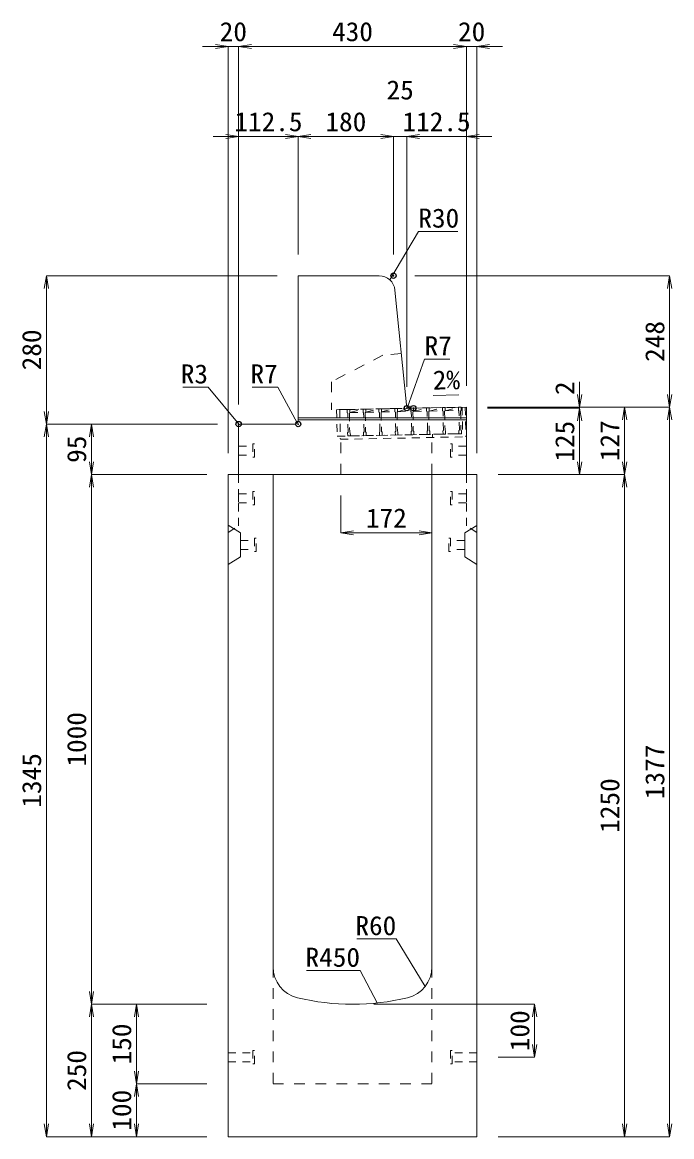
# Model space of a CAD drawing. Units: millimetres at full size; some dimension numbers follow another scale. Extents: x -18734 to 51600, y -18820 to 17820.
# Drawn here: x 19776 to 21003, y 3850 to 5953 of the extents above; entities that cross this region are included whole.
import ezdxf
from ezdxf.enums import TextEntityAlignment as Align

# ---------------------------------------------------------------- set-up
doc = ezdxf.new("R2010")
doc.units = ezdxf.units.MM
doc.header["$LTSCALE"] = 20
doc.header["$PDMODE"] = 32
doc.header["$PDSIZE"] = 10
doc.linetypes.add('USER1', pattern=[2, 1, -1])
doc.linetypes.add('USER2', pattern=[1.35, 0.75, -0.6])
for name, color, linetype, lineweight in [('インサート', 3, 'USER2', 9), ('グレーチング', 7, 'USER2', 5), ('受枠', 3, 'USER2', 9), ('寸法線', 7, 'Continuous', 13), ('引出線', 4, 'Continuous', 13), ('本体', 2, 'Continuous', 13), ('目地', 132, 'Continuous', 5)]:
    doc.layers.add(name, color=color, linetype=linetype, lineweight=lineweight)
doc.layers.add('作業エリア', color=11, linetype='Continuous')
doc.styles.add('ＭＳ 明朝', font='')
doc.styles.get('ＭＳ 明朝').set_extended_font_data('MS Mincho')

# ---------------------------------------------------------------- blocks, each defined once
blk = doc.blocks.new('open_arrow')
at = {"color": 0, "linetype": 'Continuous', "lineweight": -2}
blk.add_lwpolyline([(7.5, 1.25), (0, 0), (7.5, -1.25)], dxfattribs=at)

msp = doc.modelspace()

# ---------------------------------------------------------------- linework, layer by layer
at = {"layer": 'インサート'}
for p, q in [((20185, 5153.5), (20212, 5153.5)), ((20185, 5153.5), (20185, 5136.5)), ((20215, 5157.5), (20212, 5157.5)), ((20212, 5157.5), (20212, 5132.5)), ((20215, 5132.5), (20215, 5157.5)), ((20585, 5157.5), (20588, 5157.5)), ((20585, 5132.5), (20585, 5157.5)), ((20588, 5157.5), (20588, 5132.5)), ((20615, 5153.5), (20588, 5153.5)), ((20615, 5153.5), (20615, 5136.5)), ((20185, 5136.5), (20212, 5136.5)), ((20212, 5132.5), (20215, 5132.5)), ((20588, 5132.5), (20585, 5132.5)), ((20615, 5136.5), (20588, 5136.5)), ((20185, 5063.5), (20212, 5063.5)), ((20185, 5063.5), (20185, 5046.5)), ((20215, 5067.5), (20212, 5067.5)), ((20212, 5067.5), (20212, 5042.5)), ((20215, 5042.5), (20215, 5067.5)), ((20585, 5067.5), (20588, 5067.5)), ((20585, 5042.5), (20585, 5067.5)), ((20588, 5067.5), (20588, 5042.5)), ((20615, 5063.5), (20588, 5063.5)), ((20615, 5063.5), (20615, 5046.5)), ((20185, 5046.5), (20212, 5046.5)), ((20212, 5042.5), (20215, 5042.5)), ((20588, 5042.5), (20585, 5042.5)), ((20615, 5046.5), (20588, 5046.5)), ((20188.2, 4975.5), (20215.2, 4975.5)), ((20188.2, 4975.5), (20188.2, 4958.5)), ((20218.2, 4979.5), (20215.2, 4979.5)), ((20215.2, 4979.5), (20215.2, 4954.5)), ((20218.2, 4954.5), (20218.2, 4979.5)), ((20581.8, 4979.5), (20584.8, 4979.5)), ((20581.8, 4954.5), (20581.8, 4979.5)), ((20584.8, 4979.5), (20584.8, 4954.5)), ((20611.8, 4975.5), (20584.8, 4975.5)), ((20611.8, 4975.5), (20611.8, 4958.5)), ((20188.2, 4958.5), (20215.2, 4958.5)), ((20215.2, 4954.5), (20218.2, 4954.5)), ((20584.8, 4954.5), (20581.8, 4954.5)), ((20611.8, 4958.5), (20584.8, 4958.5)), ((20165, 4008.5), (20212, 4008.5)), ((20165, 4008.5), (20165, 3991.5)), ((20215, 4012.5), (20212, 4012.5)), ((20212, 4012.5), (20212, 3987.5)), ((20215, 3987.5), (20215, 4012.5)), ((20588, 4012.5), (20585, 4012.5)), ((20585, 4012.5), (20585, 3987.5)), ((20588, 3987.5), (20588, 4012.5)), ((20635, 4008.5), (20588, 4008.5)), ((20635, 3991.5), (20635, 4008.5)), ((20165, 3991.5), (20212, 3991.5)), ((20212, 3987.5), (20215, 3987.5)), ((20585, 3987.5), (20588, 3987.5)), ((20635, 3991.5), (20588, 3991.5))]:
    msp.add_line(p, q, dxfattribs=at)
at = {"layer": 'グレーチング'}
for p, q in [((20389.92, 5222.5), (20604.88, 5226.8)), ((20395.04, 5216.6), (20419.92, 5223.1)), ((20395.04, 5216.6), (20420.04, 5217.1)), ((20425.04, 5217.2), (20449.91, 5223.7)), ((20425.04, 5217.2), (20450.03, 5217.7)), ((20455.03, 5217.8), (20479.91, 5224.3)), ((20455.03, 5217.8), (20480.03, 5218.3)), ((20485.03, 5218.4), (20509.9, 5224.9)), ((20485.03, 5218.4), (20510.02, 5218.9)), ((20515.02, 5219), (20539.89, 5225.5)), ((20515.02, 5219), (20540.01, 5219.5)), ((20545.01, 5219.6), (20569.89, 5226.1)), ((20545.01, 5219.6), (20570.01, 5220.1)), ((20575.01, 5220.2), (20599.88, 5226.7)), ((20575.01, 5220.2), (20600, 5220.7)), ((20390.92, 5172.51), (20605.88, 5176.81))]:
    msp.add_line(p, q, dxfattribs=at)
for points in [[(20389.92, 5222.5), (20394.92, 5222.6), (20395.04, 5216.6), (20394.06, 5215.58), (20394.78, 5179.59), (20395.8, 5178.61), (20395.92, 5172.61), (20390.92, 5172.51), (20390.8, 5178.51), (20391.78, 5179.53), (20391.06, 5215.52), (20390.04, 5216.5)], [(20419.92, 5223.1), (20424.92, 5223.2), (20425.04, 5217.2), (20424.06, 5216.18), (20424.78, 5180.19), (20425.8, 5179.21), (20425.92, 5173.21), (20420.92, 5173.11), (20420.8, 5179.11), (20421.78, 5180.13), (20421.06, 5216.12), (20420.04, 5217.1)], [(20449.91, 5223.7), (20454.91, 5223.8), (20455.03, 5217.8), (20454.05, 5216.78), (20454.77, 5180.79), (20455.79, 5179.81), (20455.91, 5173.81), (20450.91, 5173.71), (20450.79, 5179.71), (20451.77, 5180.73), (20451.05, 5216.72), (20450.03, 5217.7)], [(20479.91, 5224.3), (20484.91, 5224.4), (20485.03, 5218.4), (20484.05, 5217.38), (20484.77, 5181.39), (20485.79, 5180.41), (20485.91, 5174.41), (20480.91, 5174.31), (20480.79, 5180.31), (20481.77, 5181.33), (20481.05, 5217.32), (20480.03, 5218.3)], [(20509.9, 5224.9), (20514.9, 5225), (20515.02, 5219), (20514.04, 5217.98), (20514.76, 5181.99), (20515.78, 5181.01), (20515.9, 5175.01), (20510.9, 5174.91), (20510.78, 5180.91), (20511.76, 5181.93), (20511.04, 5217.92), (20510.02, 5218.9)], [(20539.89, 5225.5), (20544.89, 5225.6), (20545.01, 5219.6), (20544.03, 5218.58), (20544.75, 5182.59), (20545.77, 5181.61), (20545.89, 5175.61), (20540.89, 5175.51), (20540.77, 5181.51), (20541.75, 5182.53), (20541.03, 5218.52), (20540.01, 5219.5)], [(20569.89, 5226.1), (20574.89, 5226.2), (20575.01, 5220.2), (20574.03, 5219.18), (20574.75, 5183.19), (20575.77, 5182.21), (20575.89, 5176.21), (20570.89, 5176.11), (20570.77, 5182.11), (20571.75, 5183.13), (20571.03, 5219.12), (20570.01, 5220.1)], [(20599.88, 5226.7), (20604.88, 5226.8), (20605, 5220.8), (20604.02, 5219.78), (20604.74, 5183.79), (20605.76, 5182.81), (20605.88, 5176.81), (20600.88, 5176.71), (20600.76, 5182.71), (20601.74, 5183.73), (20601.02, 5219.72), (20600, 5220.7)]]:
    msp.add_lwpolyline(points, close=True, dxfattribs=at)
at = {"layer": '作業エリア'}
for p in [(20477.5, 5475), (20502.5, 5225), (20515, 5225), (20185, 5195), (20297.5, 5195)]:
    msp.add_point(p, dxfattribs=at)
at = {"layer": '受枠'}
for p, q in [((20369.93, 5222.1), (20612.88, 5226.96)), ((20369.93, 5222.1), (20370.93, 5172.11)), ((20375.93, 5222.22), (20377.05, 5166.23)), ((20606.88, 5226.84), (20607.88, 5176.85)), ((20612.88, 5226.96), (20614, 5170.97)), ((20370.93, 5172.11), (20607.88, 5176.85)), ((20550.89, 5175.71), (20551.01, 5169.71)), ((20377.05, 5166.23), (20614, 5170.97))]:
    msp.add_line(p, q, dxfattribs=at)
at = {"layer": '寸法線'}
for p, q in [((20233, 5907.69), (20117, 5907.69)), ((20165, 5140), (20165, 5907.69)), ((20185, 5907.69), (20615, 5907.69)), ((20185, 5232), (20185, 5907.69)), ((20185, 5232), (20185, 5907.69)), ((20567, 5907.69), (20683, 5907.69)), ((20615, 5267), (20615, 5907.69)), ((20615, 5267), (20615, 5907.69)), ((20635, 5140), (20635, 5907.69)), ((20137, 5737.69), (20297.5, 5737.69)), ((20185, 5232), (20185, 5737.69)), ((20297.5, 5737.69), (20477.5, 5737.69)), ((20297.5, 5515), (20297.5, 5737.69)), ((20297.5, 5515), (20297.5, 5737.69)), ((20429.5, 5737.69), (20550.5, 5737.69)), ((20477.5, 5515), (20477.5, 5737.69)), ((20477.5, 5515), (20477.5, 5737.69)), ((20502.5, 5265), (20502.5, 5737.69)), ((20502.5, 5737.69), (20663, 5737.69)), ((20502.5, 5265), (20502.5, 5737.69)), ((20615, 5267), (20615, 5737.69)), ((19822.06, 5195), (19822.06, 5475)), ((20257.5, 5475), (19822.06, 5475)), ((20517.5, 5475), (20998.78, 5475)), ((20998.78, 5227), (20998.78, 5475)), ((20828.78, 5177), (20828.78, 5275)), ((20655, 5227), (20998.78, 5227)), ((20655, 5227), (20913.78, 5227)), ((20655, 5227), (20828.78, 5227)), ((20655, 5227), (20998.78, 5227)), ((20655, 5225), (20828.78, 5225)), ((20655, 5225), (20828.78, 5225)), ((20828.78, 5100), (20828.78, 5225)), ((20913.78, 5100), (20913.78, 5227)), ((20998.78, 5227), (20998.78, 3850)), ((19822.06, 3850), (19822.06, 5195)), ((20145, 5195), (19822.06, 5195)), ((20145, 5195), (19822.06, 5195)), ((19907.06, 5100), (19907.06, 5195)), ((20145, 5195), (19907.06, 5195)), ((19907.06, 5100), (19907.06, 4100)), ((20125, 5100), (19907.06, 5100)), ((20125, 5100), (19907.06, 5100)), ((20675, 5100), (20913.78, 5100)), ((20675, 5100), (20913.78, 5100)), ((20675, 5100), (20828.78, 5100)), ((20913.78, 5100), (20913.78, 3850)), ((20378, 5060), (20378, 4989.77)), ((20378, 4989.77), (20550, 4989.77)), ((20125, 4100), (19907.06, 4100)), ((19907.06, 3850), (19907.06, 4100)), ((20125, 4100), (19907.06, 4100)), ((19992.06, 4100), (19992.06, 3950)), ((20125, 4100), (19992.06, 4100)), ((20440, 4100), (20743.78, 4100)), ((20743.78, 4100), (20743.78, 4000)), ((20675, 4000), (20743.78, 4000)), ((20125, 3950), (19992.06, 3950)), ((19992.06, 3950), (19992.06, 3850)), ((20125, 3950), (19992.06, 3950)), ((20125, 3850), (19822.06, 3850)), ((20125, 3850), (19907.06, 3850)), ((20125, 3850), (19992.06, 3850)), ((20675, 3850), (20913.78, 3850)), ((20675, 3850), (20998.78, 3850))]:
    msp.add_line(p, q, dxfattribs=at)
at = {"layer": '引出線'}
for points in [[(20470.48, 5467.24), (20524.33, 5558.64), (20599, 5558.64)], [(20504.14, 5226.81), (20536.08, 5317.58), (20584.01, 5317.58)], [(20185.88, 5194.12), (20127.15, 5264.49), (20079.43, 5264.49)], [(20295.45, 5197.05), (20258.75, 5264.49), (20210.82, 5264.49)], [(20552.12, 5249.12), (20600.83, 5250.1), (20552.08, 5249.12)], [(20537.07, 4133.32), (20482.66, 4223.21), (20407.98, 4223.21)], [(20446.44, 4102.4), (20414.22, 4163.55), (20313.21, 4163.55)]]:
    msp.add_lwpolyline(points, dxfattribs=at)
at = {"layer": '本体'}
for p, q in [((20297.5, 5475), (20297.5, 5202)), ((20297.5, 5475), (20450.35, 5475)), ((20480.2, 5447.99), (20501.87, 5231.3)), ((20515, 5225), (20508.83, 5225)), ((20615, 5227), (20515, 5225)), ((20615, 5227), (20615, 5100)), ((20185, 5192), (20185, 5100)), ((20290.5, 5195), (20188, 5195)), ((20165, 5100), (20165, 3850)), ((20165, 5100), (20250, 5100)), ((20185, 5100), (20615, 5100)), ((20250, 5100), (20250, 4170.53)), ((20550, 5100), (20635, 5100)), ((20550, 5100), (20550, 4170.53)), ((20635, 5100), (20635, 3850)), ((20165, 3850), (20635, 3850))]:
    msp.add_line(p, q, dxfattribs=at)
at = {"layer": '本体', "linetype": 'USER1'}
for p, q in [((20457.5, 5325), (20360.5, 5275)), ((20492.2, 5328), (20457.5, 5325)), ((20360.5, 5275), (20360.5, 5221.91)), ((20515, 5225), (20360.5, 5221.91)), ((20550, 5100), (20550, 5175.69)), ((20378, 5100), (20378, 5172.25))]:
    msp.add_line(p, q, dxfattribs=at)
at = {"layer": '本体', "linetype": 'USER2', "lineweight": 9}
for p, q in [((20185, 5003), (20185, 5100)), ((20615, 5003), (20615, 5100)), ((20165, 4990.5), (20185, 5003)), ((20635, 4990.5), (20615, 5003))]:
    msp.add_line(p, q, dxfattribs=at)
at = {"layer": '本体', "lineweight": 9}
for p, q in [((20165, 5004), (20188.2, 4989.5)), ((20188.2, 4989.5), (20188.2, 4944.5)), ((20634.58, 5003.74), (20611.8, 4989.5)), ((20611.8, 4989.5), (20611.8, 4944.5)), ((20188.2, 4944.5), (20165, 4930)), ((20611.8, 4944.5), (20635, 4930))]:
    msp.add_line(p, q, dxfattribs=at)
at = {"layer": '本体', "linetype": 'USER1', "lineweight": 15}
for p, q in [((20250, 4170.53), (20250, 3950)), ((20550, 4170.53), (20550, 3950)), ((20250, 3950), (20550, 3950))]:
    msp.add_line(p, q, dxfattribs=at)
at = {"layer": '本体'}
for centre, radius, start, end in [((20450.35, 5445), 30, 5.71059, 90), ((20508.83, 5232), 7, 185.71059, 270), ((20290.5, 5202), 7, 270, 0), ((20188, 5192), 3, 90, 180), ((20310, 4170.53), 60, 180, 256.65764), ((20490, 4170.53), 60, 283.34236, 0), ((20400, 4550), 450, 256.65764, 283.34236)]:
    msp.add_arc(centre, radius, start, end, dxfattribs=at)
at = {"layer": '目地'}
for p, q in [((20615, 5207), (20297.5, 5207)), ((20615, 5203), (20297.5, 5203))]:
    msp.add_line(p, q, dxfattribs=at)

# ---------------------------------------------------------------- block references
at = {"layer": '寸法線', "xscale": 3.2, "yscale": 3.2}
for p, rotation in [((20165, 5907.69), 180), ((20615, 5907.69), 180), ((20615, 5907.69), 180), ((20185, 5737.69), 180), ((20297.5, 5737.69), 180), ((20477.5, 5737.69), 180), ((20477.5, 5737.69), 180), ((19822.06, 5475), 270), ((20998.78, 5475), 270), ((20828.78, 5227), 90), ((20998.78, 5227), 90), ((19822.06, 5195), 90), ((20828.78, 5225), 270), ((20828.78, 5225), 270), ((20913.78, 5227), 270), ((20998.78, 5227), 270), ((19822.06, 5195), 270), ((19907.06, 5195), 270), ((19907.06, 5100), 90), ((20828.78, 5100), 90), ((20913.78, 5100), 90), ((19907.06, 5100), 270), ((20913.78, 5100), 270), ((20550, 4989.77), 180), ((19907.06, 4100), 90), ((19907.06, 4100), 270), ((19992.06, 4100), 270), ((20743.78, 4100), 270), ((20743.78, 4000), 90), ((19992.06, 3950), 90), ((19992.06, 3950), 270), ((19822.06, 3850), 90), ((19907.06, 3850), 90), ((19992.06, 3850), 90), ((20913.78, 3850), 90), ((20998.78, 3850), 90)]:
    msp.add_blockref('open_arrow', p, dxfattribs=dict(at, rotation=rotation))
for p in [(20185, 5907.69), (20185, 5907.69), (20635, 5907.69), (20297.5, 5737.69), (20502.5, 5737.69), (20502.5, 5737.69), (20615, 5737.69), (20378, 4989.77)]:
    msp.add_blockref('open_arrow', p, dxfattribs=at)
at = {"layer": '引出線', "xscale": 0.0533, "yscale": 0.0533}
for p, rotation in [((20470.48, 5467.24), 59.5), ((20552.12, 5249.12), 1.1), ((20504.14, 5226.81), 70.6), ((20295.45, 5197.05), 118.6), ((20185.88, 5194.12), 129.8), ((20537.07, 4133.32), 121.2), ((20446.44, 4102.4), 117.8)]:
    msp.add_blockref('open_arrow', p, dxfattribs=dict(at, rotation=rotation))

# ---------------------------------------------------------------- texts
at = {"layer": '寸法線', "style": 'ＭＳ 明朝', "width": 1.05}
for s, p in [('20', (20175, 5935.69)), ('430', (20400, 5935.69)), ('20', (20625, 5935.69)), ('25', (20490, 5825.69)), ('112.5', (20241.25, 5765.69)), ('180', (20387.5, 5765.69)), ('112.5', (20558.75, 5765.69)), ('172', (20464, 5017.77))]:
    msp.add_text(s, height=36.03, dxfattribs=at).set_placement(p, align=Align.MIDDLE_CENTER)
for s, p in [('248', (20970.78, 5351)), ('280', (19794.06, 5335)), ('2', (20800.78, 5262.59)), ('125', (20800.78, 5162.5)), ('127', (20885.78, 5163.5)), ('95', (19879.06, 5147.5)), ('1000', (19879.06, 4600)), ('1377', (20970.78, 4538.5)), ('1345', (19794.06, 4522.5)), ('1250', (20885.78, 4475)), ('100', (20715.78, 4050)), ('150', (19964.06, 4025)), ('250', (19879.06, 3975)), ('100', (19964.06, 3900))]:
    msp.add_text(s, height=36.03, rotation=90, dxfattribs=at).set_placement(p, align=Align.MIDDLE_CENTER)
at = {"layer": '引出線', "style": 'ＭＳ 明朝', "width": 1.05}
for s, p in [('R30', (20524.33, 5601.84)), ('R7', (20536.08, 5360.78))]:
    msp.add_text(s, height=36.03, dxfattribs=at).set_placement(p, align=Align.TOP_LEFT)
for s, p in [('R3', (20127.15, 5307.69)), ('R7', (20258.75, 5307.69)), ('R60', (20482.66, 4266.41)), ('R450', (20414.22, 4206.75))]:
    msp.add_text(s, height=36.03, dxfattribs=at).set_placement(p, align=Align.TOP_RIGHT)
msp.add_text('2%', height=36.03, rotation=1.146, dxfattribs=at).set_placement((20551.15, 5296.02), align=Align.TOP_LEFT)

doc.saveas('drawing.dxf')
